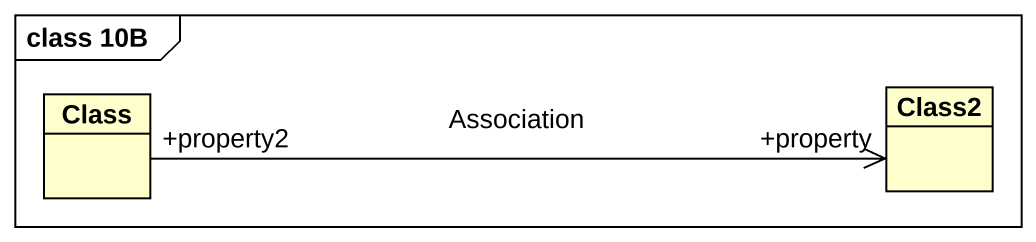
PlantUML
@startuml
mainframe class 10B
hide circle
hide empty members
class "Class" as Class_
class Class2
Class_ "+property2" -right-> "+property" Class2 : Association
@enduml
